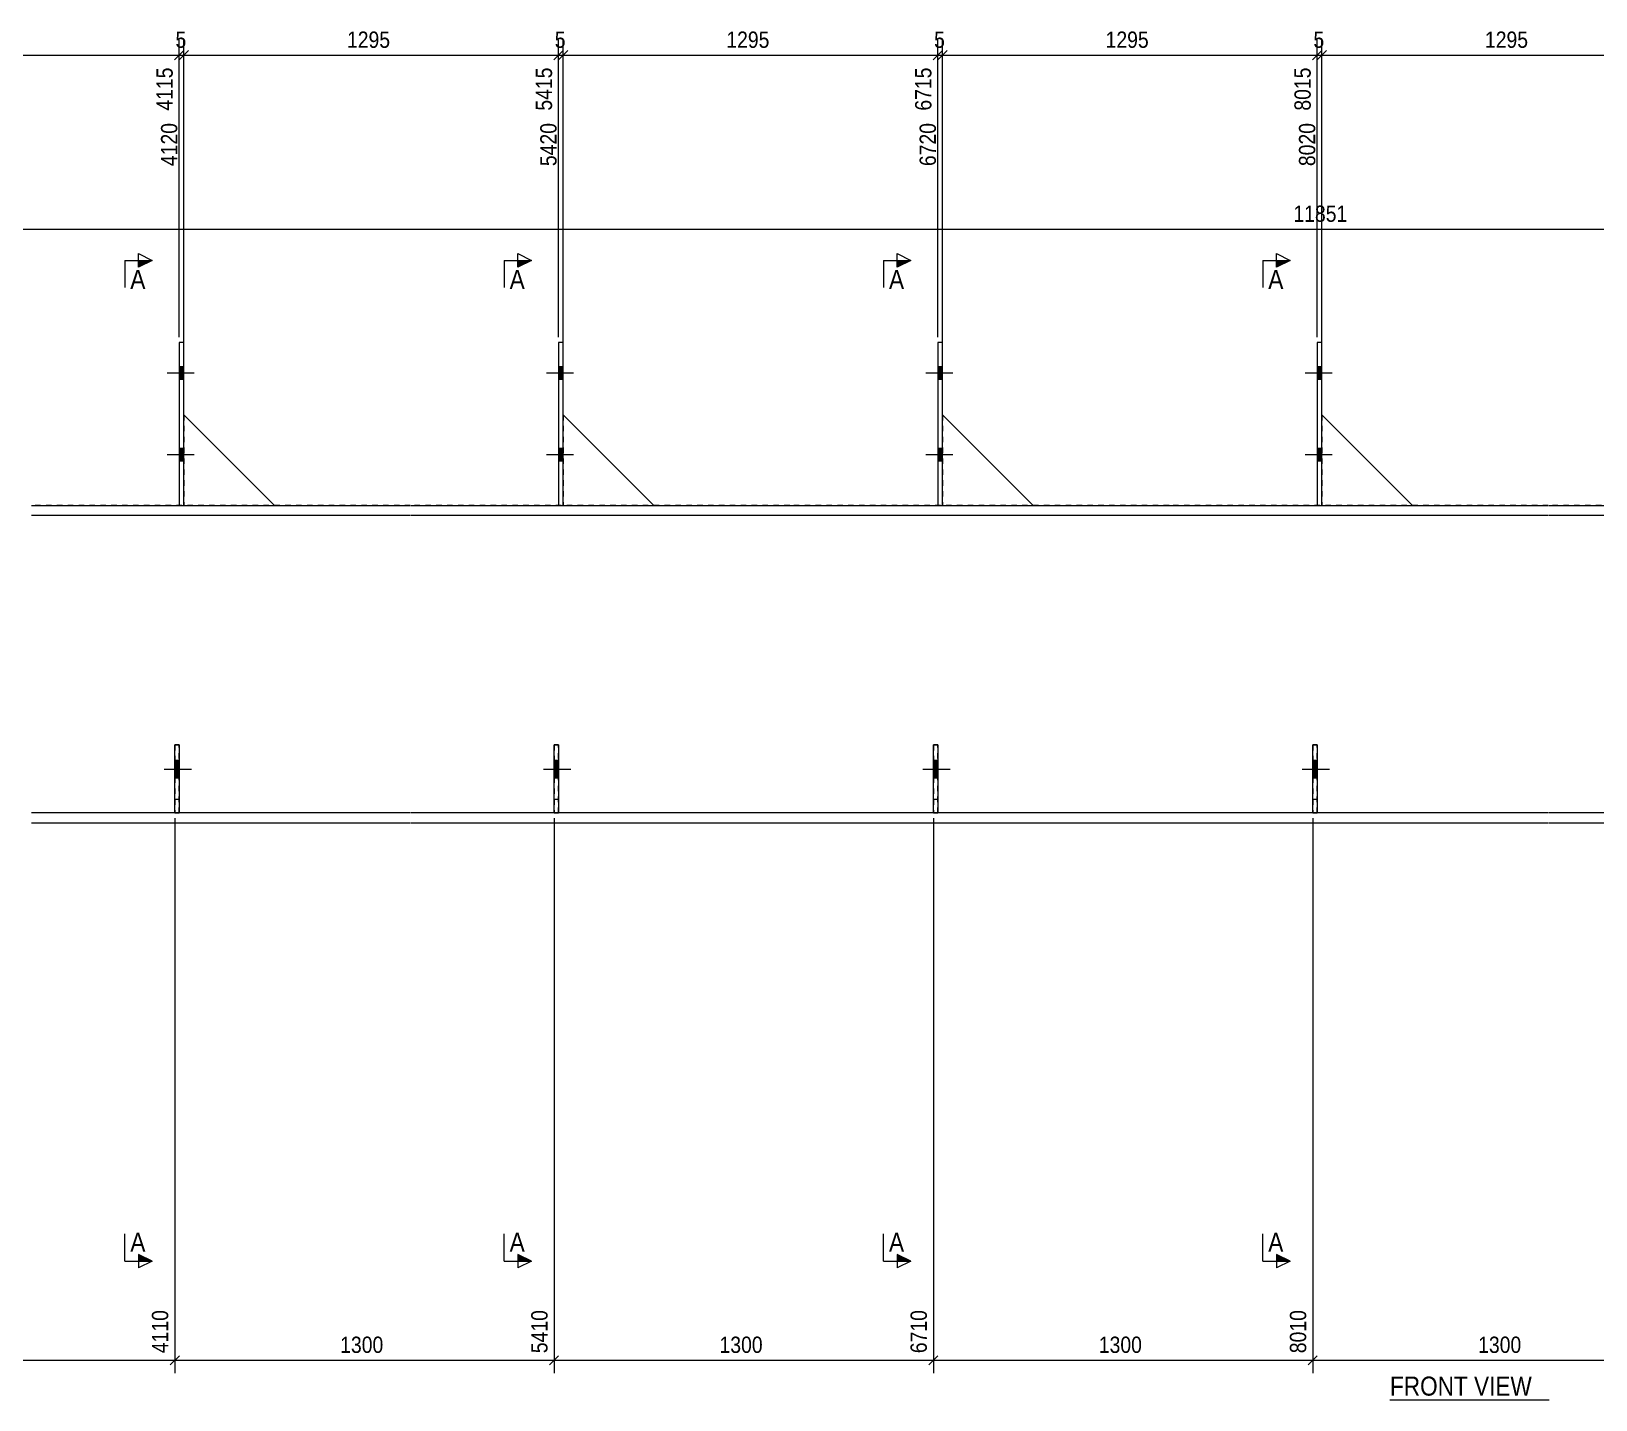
# Model space of a CAD drawing. Header units: millimetres. Extents: x 2 to 1174, y 1 to 825.
# Drawn here: x 330.4 to 618.1, y 269.8 to 521.4 of the extents above; entities that cross this region are included whole.
import ezdxf

# ---------------------------------------------------------------- set-up
doc = ezdxf.new("R2010")
doc.units = ezdxf.units.MM
for name, pattern in [('XKITLINE00', [0]), ('XKITLINE01', [4, 1, -1, 1, -1]), ('XKITLINE02', [4, 2, -2])]:
    doc.linetypes.add(name, pattern=pattern)
for name, color, linetype, lineweight in [('Bolt', 3, 'Continuous', 0), ('Dimensions', 7, 'Continuous', 0), ('OtherObjectType', 7, 'Continuous', 0), ('Part', 2, 'Continuous', 0), ('Section', 6, 'Continuous', 0)]:
    doc.layers.add(name, color=color, linetype=linetype, lineweight=lineweight)
doc.styles.add('ARIAL', font='ARIAL.TTF')

# ---------------------------------------------------------------- blocks, each defined once
blk = doc.blocks.new('*A17')
at = {"layer": 'Part', "color": 2, "linetype": 'XKITLINE00', "lineweight": 0}
blk.add_line((584.4, 434.18), (567.74, 450.85), dxfattribs=at)
at = {"layer": 'Part', "color": 7, "linetype": 'XKITLINE01', "lineweight": 0}
for p, q in [((567.74, 450.85), (567.74, 434.18)), ((567.74, 434.18), (584.4, 434.18))]:
    blk.add_line(p, q, dxfattribs=at)
blk = doc.blocks.new('*A18')
at = {"layer": 'Part', "color": 2, "linetype": 'XKITLINE00', "lineweight": 0}
for p, q in [((567.74, 464.18), (566.9, 464.18)), ((566.9, 464.18), (566.9, 434.18)), ((567.74, 434.18), (567.74, 464.18))]:
    blk.add_line(p, q, dxfattribs=at)
at = {"layer": 'Part', "color": 7, "linetype": 'XKITLINE01', "lineweight": 0}
blk.add_line((566.9, 434.18), (567.74, 434.18), dxfattribs=at)
blk = doc.blocks.new('*A19')
at = {"layer": 'Part', "color": 2, "linetype": 'XKITLINE00', "lineweight": 0}
blk.add_line((514.64, 434.18), (497.97, 450.85), dxfattribs=at)
at = {"layer": 'Part', "color": 7, "linetype": 'XKITLINE01', "lineweight": 0}
for p, q in [((497.97, 450.85), (497.97, 434.18)), ((497.97, 434.18), (514.64, 434.18))]:
    blk.add_line(p, q, dxfattribs=at)
blk = doc.blocks.new('*A20')
at = {"layer": 'Part', "color": 2, "linetype": 'XKITLINE00', "lineweight": 0}
for p, q in [((497.97, 464.18), (497.14, 464.18)), ((497.14, 464.18), (497.14, 434.18)), ((497.97, 434.18), (497.97, 464.18))]:
    blk.add_line(p, q, dxfattribs=at)
at = {"layer": 'Part', "color": 7, "linetype": 'XKITLINE01', "lineweight": 0}
blk.add_line((497.14, 434.18), (497.97, 434.18), dxfattribs=at)
blk = doc.blocks.new('*A21')
at = {"layer": 'Part', "color": 2, "linetype": 'XKITLINE00', "lineweight": 0}
blk.add_line((444.87, 434.18), (428.2, 450.85), dxfattribs=at)
at = {"layer": 'Part', "color": 7, "linetype": 'XKITLINE01', "lineweight": 0}
for p, q in [((428.2, 450.85), (428.2, 434.18)), ((428.2, 434.18), (444.87, 434.18))]:
    blk.add_line(p, q, dxfattribs=at)
blk = doc.blocks.new('*A22')
at = {"layer": 'Part', "color": 2, "linetype": 'XKITLINE00', "lineweight": 0}
for p, q in [((428.2, 464.18), (427.37, 464.18)), ((427.37, 464.18), (427.37, 434.18)), ((428.2, 434.18), (428.2, 464.18))]:
    blk.add_line(p, q, dxfattribs=at)
at = {"layer": 'Part', "color": 7, "linetype": 'XKITLINE01', "lineweight": 0}
blk.add_line((427.37, 434.18), (428.2, 434.18), dxfattribs=at)
blk = doc.blocks.new('*A23')
at = {"layer": 'Part', "color": 2, "linetype": 'XKITLINE00', "lineweight": 0}
blk.add_line((375.1, 434.18), (358.44, 450.85), dxfattribs=at)
at = {"layer": 'Part', "color": 7, "linetype": 'XKITLINE01', "lineweight": 0}
for p, q in [((358.44, 450.85), (358.44, 434.18)), ((358.44, 434.18), (375.1, 434.18))]:
    blk.add_line(p, q, dxfattribs=at)
blk = doc.blocks.new('*A24')
at = {"layer": 'Part', "color": 2, "linetype": 'XKITLINE00', "lineweight": 0}
for p, q in [((358.44, 464.18), (357.6, 464.18)), ((357.6, 464.18), (357.6, 434.18)), ((358.44, 434.18), (358.44, 464.18))]:
    blk.add_line(p, q, dxfattribs=at)
at = {"layer": 'Part', "color": 7, "linetype": 'XKITLINE01', "lineweight": 0}
blk.add_line((357.6, 434.18), (358.44, 434.18), dxfattribs=at)
blk = doc.blocks.new('*A33')
at = {"layer": 'Part', "color": 7, "linetype": 'XKITLINE01', "lineweight": 0}
for p, q in [((566.07, 390.18), (566.07, 377.68)), ((566.9, 390.18), (566.07, 390.18)), ((566.9, 377.68), (566.9, 390.18)), ((566.07, 380.18), (566.9, 380.18)), ((566.07, 377.68), (566.9, 377.68))]:
    blk.add_line(p, q, dxfattribs=at)
blk = doc.blocks.new('*A34')
at = {"layer": 'Part', "color": 7, "linetype": 'XKITLINE01', "lineweight": 0}
for p, q in [((496.3, 390.18), (496.3, 377.68)), ((497.14, 390.18), (496.3, 390.18)), ((497.14, 377.68), (497.14, 390.18)), ((496.3, 380.18), (497.14, 380.18)), ((496.3, 377.68), (497.14, 377.68))]:
    blk.add_line(p, q, dxfattribs=at)
blk = doc.blocks.new('*A35')
at = {"layer": 'Part', "color": 7, "linetype": 'XKITLINE01', "lineweight": 0}
for p, q in [((426.54, 390.18), (426.54, 377.68)), ((427.37, 390.18), (426.54, 390.18)), ((427.37, 377.68), (427.37, 390.18)), ((426.54, 380.18), (427.37, 380.18)), ((426.54, 377.68), (427.37, 377.68))]:
    blk.add_line(p, q, dxfattribs=at)
blk = doc.blocks.new('*A36')
at = {"layer": 'Part', "color": 7, "linetype": 'XKITLINE01', "lineweight": 0}
for p, q in [((356.77, 390.18), (356.77, 377.68)), ((357.6, 390.18), (356.77, 390.18)), ((357.6, 377.68), (357.6, 390.18)), ((356.77, 380.18), (357.6, 380.18)), ((356.77, 377.68), (357.6, 377.68))]:
    blk.add_line(p, q, dxfattribs=at)
blk = doc.blocks.new('*A47')
at = {"layer": 'Part', "color": 2, "linetype": 'XKITLINE00', "lineweight": 0}
for p, q in [((356.77, 377.68), (356.77, 390.18)), ((356.77, 390.18), (357.6, 390.18)), ((357.6, 390.18), (357.6, 377.68))]:
    blk.add_line(p, q, dxfattribs=at)
at = {"layer": 'Part', "color": 7, "linetype": 'XKITLINE01', "lineweight": 0}
for p, q in [((356.77, 380.18), (357.6, 380.18)), ((357.6, 377.68), (356.77, 377.68))]:
    blk.add_line(p, q, dxfattribs=at)
blk = doc.blocks.new('*A48')
at = {"layer": 'Part', "color": 2, "linetype": 'XKITLINE00', "lineweight": 0}
for p, q in [((426.54, 377.68), (426.54, 390.18)), ((426.54, 390.18), (427.37, 390.18)), ((427.37, 390.18), (427.37, 377.68))]:
    blk.add_line(p, q, dxfattribs=at)
at = {"layer": 'Part', "color": 7, "linetype": 'XKITLINE01', "lineweight": 0}
for p, q in [((426.54, 380.18), (427.37, 380.18)), ((427.37, 377.68), (426.54, 377.68))]:
    blk.add_line(p, q, dxfattribs=at)
blk = doc.blocks.new('*A49')
at = {"layer": 'Part', "color": 2, "linetype": 'XKITLINE00', "lineweight": 0}
for p, q in [((496.3, 377.68), (496.3, 390.18)), ((496.3, 390.18), (497.14, 390.18)), ((497.14, 390.18), (497.14, 377.68))]:
    blk.add_line(p, q, dxfattribs=at)
at = {"layer": 'Part', "color": 7, "linetype": 'XKITLINE01', "lineweight": 0}
for p, q in [((496.3, 380.18), (497.14, 380.18)), ((497.14, 377.68), (496.3, 377.68))]:
    blk.add_line(p, q, dxfattribs=at)
blk = doc.blocks.new('*A50')
at = {"layer": 'Part', "color": 2, "linetype": 'XKITLINE00', "lineweight": 0}
for p, q in [((566.07, 377.68), (566.07, 390.18)), ((566.07, 390.18), (566.9, 390.18)), ((566.9, 390.18), (566.9, 377.68))]:
    blk.add_line(p, q, dxfattribs=at)
at = {"layer": 'Part', "color": 7, "linetype": 'XKITLINE01', "lineweight": 0}
for p, q in [((566.07, 380.18), (566.9, 380.18)), ((566.9, 377.68), (566.07, 377.68))]:
    blk.add_line(p, q, dxfattribs=at)
blk = doc.blocks.new('*A62')
at = {"layer": 'Bolt'}
for points in [[(566.9, 459.68), (567.74, 459.68), (567.74, 457.35), (566.9, 457.35)], [(566.9, 459.68), (567.74, 459.68), (567.74, 457.35), (566.9, 457.35)], [(566.9, 444.68), (567.74, 444.68), (567.74, 442.35), (566.9, 442.35)], [(566.9, 444.68), (567.74, 444.68), (567.74, 442.35), (566.9, 442.35)]]:
    blk.add_hatch(color=3, dxfattribs=at).paths.add_polyline_path(points, flags=17)
at = {"layer": 'Bolt', "color": 3, "linetype": 'XKITLINE00', "lineweight": 0}
for p, q in [((569.67, 458.52), (564.67, 458.52)), ((569.67, 458.52), (564.67, 458.52)), ((567.74, 459.68), (566.9, 459.68)), ((567.74, 459.68), (566.9, 459.68)), ((567.74, 457.35), (566.9, 457.35)), ((567.74, 457.35), (566.9, 457.35)), ((569.67, 443.52), (564.67, 443.52)), ((569.67, 443.52), (564.67, 443.52)), ((567.74, 444.68), (566.9, 444.68)), ((567.74, 444.68), (566.9, 444.68)), ((567.74, 442.35), (566.9, 442.35)), ((567.74, 442.35), (566.9, 442.35))]:
    blk.add_line(p, q, dxfattribs=at)
blk = doc.blocks.new('*A63')
at = {"layer": 'Bolt'}
for points in [[(497.14, 459.68), (497.97, 459.68), (497.97, 457.35), (497.14, 457.35)], [(497.14, 459.68), (497.97, 459.68), (497.97, 457.35), (497.14, 457.35)], [(497.14, 444.68), (497.97, 444.68), (497.97, 442.35), (497.14, 442.35)], [(497.14, 444.68), (497.97, 444.68), (497.97, 442.35), (497.14, 442.35)]]:
    blk.add_hatch(color=3, dxfattribs=at).paths.add_polyline_path(points, flags=17)
at = {"layer": 'Bolt', "color": 3, "linetype": 'XKITLINE00', "lineweight": 0}
for p, q in [((499.9, 458.52), (494.9, 458.52)), ((499.9, 458.52), (494.9, 458.52)), ((497.97, 459.68), (497.14, 459.68)), ((497.97, 459.68), (497.14, 459.68)), ((497.97, 457.35), (497.14, 457.35)), ((497.97, 457.35), (497.14, 457.35)), ((499.9, 443.52), (494.9, 443.52)), ((499.9, 443.52), (494.9, 443.52)), ((497.97, 444.68), (497.14, 444.68)), ((497.97, 444.68), (497.14, 444.68)), ((497.97, 442.35), (497.14, 442.35)), ((497.97, 442.35), (497.14, 442.35))]:
    blk.add_line(p, q, dxfattribs=at)
blk = doc.blocks.new('*A64')
at = {"layer": 'Bolt'}
for points in [[(427.37, 459.68), (428.2, 459.68), (428.2, 457.35), (427.37, 457.35)], [(427.37, 459.68), (428.2, 459.68), (428.2, 457.35), (427.37, 457.35)], [(427.37, 444.68), (428.2, 444.68), (428.2, 442.35), (427.37, 442.35)], [(427.37, 444.68), (428.2, 444.68), (428.2, 442.35), (427.37, 442.35)]]:
    blk.add_hatch(color=3, dxfattribs=at).paths.add_polyline_path(points, flags=17)
at = {"layer": 'Bolt', "color": 3, "linetype": 'XKITLINE00', "lineweight": 0}
for p, q in [((430.14, 458.52), (425.14, 458.52)), ((430.14, 458.52), (425.14, 458.52)), ((428.2, 459.68), (427.37, 459.68)), ((428.2, 459.68), (427.37, 459.68)), ((428.2, 457.35), (427.37, 457.35)), ((428.2, 457.35), (427.37, 457.35)), ((430.14, 443.52), (425.14, 443.52)), ((430.14, 443.52), (425.14, 443.52)), ((428.2, 444.68), (427.37, 444.68)), ((428.2, 444.68), (427.37, 444.68)), ((428.2, 442.35), (427.37, 442.35)), ((428.2, 442.35), (427.37, 442.35))]:
    blk.add_line(p, q, dxfattribs=at)
blk = doc.blocks.new('*A65')
at = {"layer": 'Bolt'}
for points in [[(357.6, 459.68), (358.44, 459.68), (358.44, 457.35), (357.6, 457.35)], [(357.6, 459.68), (358.44, 459.68), (358.44, 457.35), (357.6, 457.35)], [(357.6, 444.68), (358.44, 444.68), (358.44, 442.35), (357.6, 442.35)], [(357.6, 444.68), (358.44, 444.68), (358.44, 442.35), (357.6, 442.35)]]:
    blk.add_hatch(color=3, dxfattribs=at).paths.add_polyline_path(points, flags=17)
at = {"layer": 'Bolt', "color": 3, "linetype": 'XKITLINE00', "lineweight": 0}
for p, q in [((360.37, 458.52), (355.37, 458.52)), ((360.37, 458.52), (355.37, 458.52)), ((358.44, 459.68), (357.6, 459.68)), ((358.44, 459.68), (357.6, 459.68)), ((358.44, 457.35), (357.6, 457.35)), ((358.44, 457.35), (357.6, 457.35)), ((360.37, 443.52), (355.37, 443.52)), ((360.37, 443.52), (355.37, 443.52)), ((358.44, 444.68), (357.6, 444.68)), ((358.44, 444.68), (357.6, 444.68)), ((358.44, 442.35), (357.6, 442.35)), ((358.44, 442.35), (357.6, 442.35))]:
    blk.add_line(p, q, dxfattribs=at)
blk = doc.blocks.new('*A71')
at = {"layer": 'Bolt', "color": 3, "linetype": 'XKITLINE02', "lineweight": 0}
for p, q in [((569.15, 385.68), (564.15, 385.68)), ((566.9, 387.32), (566.07, 387.32)), ((566.9, 384.05), (566.07, 384.05))]:
    blk.add_line(p, q, dxfattribs=at)
blk = doc.blocks.new('*A72')
at = {"layer": 'Bolt', "color": 3, "linetype": 'XKITLINE02', "lineweight": 0}
for p, q in [((499.39, 385.68), (494.39, 385.68)), ((497.14, 387.32), (496.3, 387.32)), ((497.14, 384.05), (496.3, 384.05))]:
    blk.add_line(p, q, dxfattribs=at)
blk = doc.blocks.new('*A73')
at = {"layer": 'Bolt', "color": 3, "linetype": 'XKITLINE02', "lineweight": 0}
for p, q in [((429.62, 385.68), (424.62, 385.68)), ((427.37, 387.32), (426.54, 387.32)), ((427.37, 384.05), (426.54, 384.05))]:
    blk.add_line(p, q, dxfattribs=at)
blk = doc.blocks.new('*A74')
at = {"layer": 'Bolt', "color": 3, "linetype": 'XKITLINE02', "lineweight": 0}
for p, q in [((359.85, 385.68), (354.85, 385.68)), ((357.6, 387.32), (356.77, 387.32)), ((357.6, 384.05), (356.77, 384.05))]:
    blk.add_line(p, q, dxfattribs=at)
blk = doc.blocks.new('*A81')
at = {"layer": 'Bolt'}
blk.add_hatch(color=3, dxfattribs=at).paths.add_polyline_path([(357.6, 384.05), (356.77, 384.05), (356.77, 387.32), (357.6, 387.32)], flags=17)
at = {"layer": 'Bolt', "color": 3, "linetype": 'XKITLINE00', "lineweight": 0}
for p, q in [((359.85, 385.68), (354.85, 385.68)), ((357.6, 387.32), (356.77, 387.32)), ((357.6, 384.05), (356.77, 384.05))]:
    blk.add_line(p, q, dxfattribs=at)
blk = doc.blocks.new('*A82')
at = {"layer": 'Bolt'}
blk.add_hatch(color=3, dxfattribs=at).paths.add_polyline_path([(427.37, 384.05), (426.54, 384.05), (426.54, 387.32), (427.37, 387.32)], flags=17)
at = {"layer": 'Bolt', "color": 3, "linetype": 'XKITLINE00', "lineweight": 0}
for p, q in [((429.62, 385.68), (424.62, 385.68)), ((427.37, 387.32), (426.54, 387.32)), ((427.37, 384.05), (426.54, 384.05))]:
    blk.add_line(p, q, dxfattribs=at)
blk = doc.blocks.new('*A83')
at = {"layer": 'Bolt'}
blk.add_hatch(color=3, dxfattribs=at).paths.add_polyline_path([(497.14, 384.05), (496.3, 384.05), (496.3, 387.32), (497.14, 387.32)], flags=17)
at = {"layer": 'Bolt', "color": 3, "linetype": 'XKITLINE00', "lineweight": 0}
for p, q in [((499.39, 385.68), (494.39, 385.68)), ((497.14, 387.32), (496.3, 387.32)), ((497.14, 384.05), (496.3, 384.05))]:
    blk.add_line(p, q, dxfattribs=at)
blk = doc.blocks.new('*A84')
at = {"layer": 'Bolt'}
blk.add_hatch(color=3, dxfattribs=at).paths.add_polyline_path([(566.9, 384.05), (566.07, 384.05), (566.07, 387.32), (566.9, 387.32)], flags=17)
at = {"layer": 'Bolt', "color": 3, "linetype": 'XKITLINE00', "lineweight": 0}
for p, q in [((569.15, 385.68), (564.15, 385.68)), ((566.9, 387.32), (566.07, 387.32)), ((566.9, 384.05), (566.07, 384.05))]:
    blk.add_line(p, q, dxfattribs=at)
blk = doc.blocks.new('*A91')
at = {"layer": 'Part', "color": 2, "linetype": 'XKITLINE00', "lineweight": 0}
for p, q in [((330.44, 434.18), (400.1, 434.18)), ((400.1, 432.35), (330.44, 432.35)), ((400.2, 434.18), (469.87, 434.18)), ((469.87, 432.35), (400.2, 432.35)), ((469.97, 434.18), (539.64, 434.18)), ((539.64, 432.35), (469.97, 432.35)), ((539.74, 434.18), (609.4, 434.18)), ((609.4, 432.35), (539.74, 432.35)), ((609.5, 434.18), (679.17, 434.18)), ((679.17, 432.35), (609.5, 432.35)), ((400.1, 377.68), (330.44, 377.68)), ((469.87, 377.68), (400.2, 377.68)), ((539.64, 377.68), (469.97, 377.68)), ((609.4, 377.68), (539.74, 377.68)), ((679.17, 377.68), (609.5, 377.68)), ((330.44, 375.85), (400.1, 375.85)), ((400.2, 375.85), (469.87, 375.85)), ((469.97, 375.85), (539.64, 375.85)), ((539.74, 375.85), (609.4, 375.85)), ((609.5, 375.85), (679.17, 375.85))]:
    blk.add_line(p, q, dxfattribs=at)
at = {"layer": 'Part', "color": 7, "linetype": 'XKITLINE01', "lineweight": 0}
for p, q in [((400.1, 434.18), (330.44, 434.18)), ((469.87, 434.18), (400.2, 434.18)), ((539.64, 434.18), (469.97, 434.18)), ((609.4, 434.18), (539.74, 434.18)), ((679.17, 434.18), (609.5, 434.18))]:
    blk.add_line(p, q, dxfattribs=at)
blk = doc.blocks.new('*A235')
at = {"layer": 'OtherObjectType', "color": 7, "linetype": 'XKITLINE00', "lineweight": 0}
blk.add_line((580.28, 269.77), (609.58, 269.77), dxfattribs=at)
at = {"layer": 'OtherObjectType', "color": 7, "style": 'ARIAL', "width": 0.85}
blk.add_text('FRONT VIEW', height=3.5, dxfattribs=at).set_placement((580.28, 270.52))
blk = doc.blocks.new('*A242')
at = {"layer": 'Dimensions', "color": 7, "linetype": 'XKITLINE00', "lineweight": 0}
blk.add_line((112.45, 485.02), (1023.72, 485.02), dxfattribs=at)
at = {"layer": 'Dimensions', "color": 3, "style": 'ARIAL', "width": 0.85}
blk.add_text('11851', height=3, dxfattribs=at).set_placement((562.52, 486.37))
blk = doc.blocks.new('*A252')
at = {"layer": 'Section'}
for points in [[(489.64, 479.29), (492.14, 479.29), (489.64, 478.04)], [(489.64, 296.49), (492.14, 295.24), (489.64, 295.24)]]:
    blk.add_hatch(color=3, dxfattribs=at).paths.add_polyline_path(points, flags=17)
at = {"layer": 'Section', "color": 3, "linetype": 'XKITLINE00', "lineweight": 0}
for p, q in [((489.64, 478.04), (489.64, 480.54)), ((489.64, 480.54), (492.14, 479.29)), ((492.14, 479.29), (489.64, 478.04)), ((492.14, 295.24), (489.64, 296.49)), ((489.64, 296.49), (489.64, 293.99)), ((492.14, 295.24), (489.64, 293.99))]:
    blk.add_line(p, q, dxfattribs=at)
at = {"layer": 'Section', "color": 1, "linetype": 'XKITLINE00', "lineweight": 0}
for p, q in [((487.14, 479.29), (487.14, 474.29)), ((487.14, 479.29), (492.14, 479.29)), ((487.14, 295.24), (487.14, 300.24)), ((487.14, 295.24), (492.14, 295.24))]:
    blk.add_line(p, q, dxfattribs=at)
at = {"layer": 'Section', "color": 7, "style": 'ARIAL', "width": 0.85}
for p in [(488.14, 474.04), (488.14, 296.99)]:
    blk.add_text('A', height=3.5, dxfattribs=at).set_placement(p)
blk = doc.blocks.new('*A256')
at = {"layer": 'Section'}
for points in [[(559.4, 479.29), (561.9, 479.29), (559.4, 478.04)], [(559.4, 296.49), (561.9, 295.24), (559.4, 295.24)]]:
    blk.add_hatch(color=3, dxfattribs=at).paths.add_polyline_path(points, flags=17)
at = {"layer": 'Section', "color": 3, "linetype": 'XKITLINE00', "lineweight": 0}
for p, q in [((559.4, 478.04), (559.4, 480.54)), ((559.4, 480.54), (561.9, 479.29)), ((561.9, 479.29), (559.4, 478.04)), ((561.9, 295.24), (559.4, 296.49)), ((559.4, 296.49), (559.4, 293.99)), ((561.9, 295.24), (559.4, 293.99))]:
    blk.add_line(p, q, dxfattribs=at)
at = {"layer": 'Section', "color": 1, "linetype": 'XKITLINE00', "lineweight": 0}
for p, q in [((556.9, 479.29), (556.9, 474.29)), ((556.9, 479.29), (561.9, 479.29)), ((556.9, 295.24), (556.9, 300.24)), ((556.9, 295.24), (561.9, 295.24))]:
    blk.add_line(p, q, dxfattribs=at)
at = {"layer": 'Section', "color": 7, "style": 'ARIAL', "width": 0.85}
for p in [(557.9, 474.04), (557.9, 296.99)]:
    blk.add_text('A', height=3.5, dxfattribs=at).set_placement(p)
blk = doc.blocks.new('*A258')
at = {"layer": 'Section'}
for points in [[(350.1, 479.29), (352.6, 479.29), (350.1, 478.04)], [(350.1, 296.49), (352.6, 295.24), (350.1, 295.24)]]:
    blk.add_hatch(color=3, dxfattribs=at).paths.add_polyline_path(points, flags=17)
at = {"layer": 'Section', "color": 3, "linetype": 'XKITLINE00', "lineweight": 0}
for p, q in [((350.1, 478.04), (350.1, 480.54)), ((350.1, 480.54), (352.6, 479.29)), ((352.6, 479.29), (350.1, 478.04)), ((352.6, 295.24), (350.1, 296.49)), ((350.1, 296.49), (350.1, 293.99)), ((352.6, 295.24), (350.1, 293.99))]:
    blk.add_line(p, q, dxfattribs=at)
at = {"layer": 'Section', "color": 1, "linetype": 'XKITLINE00', "lineweight": 0}
for p, q in [((347.6, 479.29), (347.6, 474.29)), ((347.6, 479.29), (352.6, 479.29)), ((347.6, 295.24), (347.6, 300.24)), ((347.6, 295.24), (352.6, 295.24))]:
    blk.add_line(p, q, dxfattribs=at)
at = {"layer": 'Section', "color": 7, "style": 'ARIAL', "width": 0.85}
for p in [(348.6, 474.04), (348.6, 296.99)]:
    blk.add_text('A', height=3.5, dxfattribs=at).set_placement(p)
blk = doc.blocks.new('*A259')
at = {"layer": 'Section'}
for points in [[(419.87, 479.29), (422.37, 479.29), (419.87, 478.04)], [(419.87, 296.49), (422.37, 295.24), (419.87, 295.24)]]:
    blk.add_hatch(color=3, dxfattribs=at).paths.add_polyline_path(points, flags=17)
at = {"layer": 'Section', "color": 3, "linetype": 'XKITLINE00', "lineweight": 0}
for p, q in [((419.87, 478.04), (419.87, 480.54)), ((419.87, 480.54), (422.37, 479.29)), ((422.37, 479.29), (419.87, 478.04)), ((422.37, 295.24), (419.87, 296.49)), ((419.87, 296.49), (419.87, 293.99)), ((422.37, 295.24), (419.87, 293.99))]:
    blk.add_line(p, q, dxfattribs=at)
at = {"layer": 'Section', "color": 1, "linetype": 'XKITLINE00', "lineweight": 0}
for p, q in [((417.37, 479.29), (417.37, 474.29)), ((417.37, 479.29), (422.37, 479.29)), ((417.37, 295.24), (417.37, 300.24)), ((417.37, 295.24), (422.37, 295.24))]:
    blk.add_line(p, q, dxfattribs=at)
at = {"layer": 'Section', "color": 7, "style": 'ARIAL', "width": 0.85}
for p in [(418.37, 474.04), (418.37, 296.99)]:
    blk.add_text('A', height=3.5, dxfattribs=at).set_placement(p)
blk = doc.blocks.new('*A266')
at = {"layer": 'Dimensions', "color": 7, "linetype": 'XKITLINE00', "lineweight": 0}
for p, q in [((288.67, 451.85), (288.67, 519.87)), ((357.6, 465.18), (357.6, 519.87)), ((289.52, 517.86), (287.82, 516.17)), ((288.67, 517.02), (357.6, 517.02)), ((358.45, 517.86), (356.75, 516.17))]:
    blk.add_line(p, q, dxfattribs=at)
at = {"layer": 'Dimensions', "color": 3}
for p in [(288.67, 517.02), (357.6, 517.02)]:
    blk.add_point(p, dxfattribs=at)
at = {"layer": 'Dimensions', "color": 3, "style": 'ARIAL', "width": 0.85}
blk.add_text('1295', height=3, dxfattribs=at).set_placement((318.68, 518.37))
blk.add_text('4115', height=3, rotation=90.0002, dxfattribs=at).set_placement((356.4, 506.82))
blk = doc.blocks.new('*A267')
at = {"layer": 'Dimensions', "color": 7, "linetype": 'XKITLINE00', "lineweight": 0}
for p, q in [((357.6, 465.18), (357.6, 519.87)), ((358.44, 451.85), (358.44, 519.87)), ((358.45, 517.86), (356.75, 516.17)), ((359.28, 517.86), (357.59, 516.17)), ((357.6, 517.02), (358.44, 517.02))]:
    blk.add_line(p, q, dxfattribs=at)
at = {"layer": 'Dimensions', "color": 3}
for p in [(357.6, 517.02), (358.44, 517.02)]:
    blk.add_point(p, dxfattribs=at)
at = {"layer": 'Dimensions', "color": 3, "style": 'ARIAL', "width": 0.85}
blk.add_text('5', height=3, dxfattribs=at).set_placement((356.91, 518.37))
blk.add_text('4120', height=3, rotation=90.0002, dxfattribs=at).set_placement((357.24, 496.62))
blk = doc.blocks.new('*A268')
at = {"layer": 'Dimensions', "color": 7, "linetype": 'XKITLINE00', "lineweight": 0}
for p, q in [((358.44, 451.85), (358.44, 519.87)), ((427.37, 465.18), (427.37, 519.87)), ((359.28, 517.86), (357.59, 516.17)), ((358.44, 517.02), (427.37, 517.02)), ((428.22, 517.86), (426.52, 516.17))]:
    blk.add_line(p, q, dxfattribs=at)
at = {"layer": 'Dimensions', "color": 3}
for p in [(358.44, 517.02), (427.37, 517.02)]:
    blk.add_point(p, dxfattribs=at)
at = {"layer": 'Dimensions', "color": 3, "style": 'ARIAL', "width": 0.85}
blk.add_text('1295', height=3, dxfattribs=at).set_placement((388.45, 518.37))
blk.add_text('5415', height=3, rotation=90.0002, dxfattribs=at).set_placement((426.17, 506.82))
blk = doc.blocks.new('*A269')
at = {"layer": 'Dimensions', "color": 7, "linetype": 'XKITLINE00', "lineweight": 0}
for p, q in [((427.37, 465.18), (427.37, 519.87)), ((428.2, 451.85), (428.2, 519.87)), ((428.22, 517.86), (426.52, 516.17)), ((429.05, 517.86), (427.35, 516.17)), ((427.37, 517.02), (428.2, 517.02))]:
    blk.add_line(p, q, dxfattribs=at)
at = {"layer": 'Dimensions', "color": 3}
for p in [(427.37, 517.02), (428.2, 517.02)]:
    blk.add_point(p, dxfattribs=at)
at = {"layer": 'Dimensions', "color": 3, "style": 'ARIAL', "width": 0.85}
blk.add_text('5', height=3, dxfattribs=at).set_placement((426.67, 518.37))
blk.add_text('5420', height=3, rotation=90.0002, dxfattribs=at).set_placement((427, 496.62))
blk = doc.blocks.new('*A270')
at = {"layer": 'Dimensions', "color": 7, "linetype": 'XKITLINE00', "lineweight": 0}
for p, q in [((428.2, 451.85), (428.2, 519.87)), ((497.14, 465.18), (497.14, 519.87)), ((429.05, 517.86), (427.35, 516.17)), ((428.2, 517.02), (497.14, 517.02)), ((497.98, 517.86), (496.29, 516.17))]:
    blk.add_line(p, q, dxfattribs=at)
at = {"layer": 'Dimensions', "color": 3}
for p in [(428.2, 517.02), (497.14, 517.02)]:
    blk.add_point(p, dxfattribs=at)
at = {"layer": 'Dimensions', "color": 3, "style": 'ARIAL', "width": 0.85}
blk.add_text('1295', height=3, dxfattribs=at).set_placement((458.22, 518.37))
blk.add_text('6715', height=3, rotation=90.0002, dxfattribs=at).set_placement((495.94, 506.82))
blk = doc.blocks.new('*A271')
at = {"layer": 'Dimensions', "color": 7, "linetype": 'XKITLINE00', "lineweight": 0}
for p, q in [((497.14, 465.18), (497.14, 519.87)), ((497.97, 451.85), (497.97, 519.87)), ((497.98, 517.86), (496.29, 516.17)), ((498.82, 517.86), (497.12, 516.17)), ((497.14, 517.02), (497.97, 517.02))]:
    blk.add_line(p, q, dxfattribs=at)
at = {"layer": 'Dimensions', "color": 3}
for p in [(497.14, 517.02), (497.97, 517.02)]:
    blk.add_point(p, dxfattribs=at)
at = {"layer": 'Dimensions', "color": 3, "style": 'ARIAL', "width": 0.85}
blk.add_text('5', height=3, dxfattribs=at).set_placement((496.44, 518.37))
blk.add_text('6720', height=3, rotation=90.0002, dxfattribs=at).set_placement((496.77, 496.62))
blk = doc.blocks.new('*A272')
at = {"layer": 'Dimensions', "color": 7, "linetype": 'XKITLINE00', "lineweight": 0}
for p, q in [((497.97, 451.85), (497.97, 519.87)), ((566.9, 465.18), (566.9, 519.87)), ((498.82, 517.86), (497.12, 516.17)), ((497.97, 517.02), (566.9, 517.02)), ((567.75, 517.86), (566.05, 516.17))]:
    blk.add_line(p, q, dxfattribs=at)
at = {"layer": 'Dimensions', "color": 3}
for p in [(497.97, 517.02), (566.9, 517.02)]:
    blk.add_point(p, dxfattribs=at)
at = {"layer": 'Dimensions', "color": 3, "style": 'ARIAL', "width": 0.85}
blk.add_text('1295', height=3, dxfattribs=at).set_placement((527.98, 518.37))
blk.add_text('8015', height=3, rotation=90.0002, dxfattribs=at).set_placement((565.7, 506.82))
blk = doc.blocks.new('*A273')
at = {"layer": 'Dimensions', "color": 7, "linetype": 'XKITLINE00', "lineweight": 0}
for p, q in [((566.9, 465.18), (566.9, 519.87)), ((567.74, 451.85), (567.74, 519.87)), ((567.75, 517.86), (566.05, 516.17)), ((568.58, 517.86), (566.89, 516.17)), ((566.9, 517.02), (567.74, 517.02))]:
    blk.add_line(p, q, dxfattribs=at)
at = {"layer": 'Dimensions', "color": 3}
for p in [(566.9, 517.02), (567.74, 517.02)]:
    blk.add_point(p, dxfattribs=at)
at = {"layer": 'Dimensions', "color": 3, "style": 'ARIAL', "width": 0.85}
blk.add_text('5', height=3, dxfattribs=at).set_placement((566.21, 518.37))
blk.add_text('8020', height=3, rotation=90.0002, dxfattribs=at).set_placement((566.54, 496.62))
blk = doc.blocks.new('*A274')
at = {"layer": 'Dimensions', "color": 7, "linetype": 'XKITLINE00', "lineweight": 0}
for p, q in [((567.74, 451.85), (567.74, 519.87)), ((636.67, 465.18), (636.67, 519.87)), ((568.58, 517.86), (566.89, 516.17)), ((567.74, 517.02), (636.67, 517.02)), ((637.52, 517.86), (635.82, 516.17))]:
    blk.add_line(p, q, dxfattribs=at)
at = {"layer": 'Dimensions', "color": 3}
for p in [(567.74, 517.02), (636.67, 517.02)]:
    blk.add_point(p, dxfattribs=at)
at = {"layer": 'Dimensions', "color": 3, "style": 'ARIAL', "width": 0.85}
blk.add_text('1295', height=3, dxfattribs=at).set_placement((597.75, 518.37))
blk.add_text('9315', height=3, rotation=90.0002, dxfattribs=at).set_placement((635.47, 506.82))
blk = doc.blocks.new('*A279')
at = {"layer": 'Dimensions', "color": 7, "linetype": 'XKITLINE00', "lineweight": 0}
for p, q in [((287, 376.68), (287, 274.62)), ((356.77, 376.68), (356.77, 274.62)), ((287.85, 277.86), (286.15, 276.17)), ((287, 277.02), (356.77, 277.02)), ((357.62, 277.86), (355.92, 276.17))]:
    blk.add_line(p, q, dxfattribs=at)
at = {"layer": 'Dimensions', "color": 3}
for p in [(287, 277.02), (356.77, 277.02)]:
    blk.add_point(p, dxfattribs=at)
at = {"layer": 'Dimensions', "color": 3, "style": 'ARIAL', "width": 0.85}
blk.add_text('4110', height=3, rotation=90.0002, dxfattribs=at).set_placement((355.57, 278.32))
blk.add_text('1300', height=3, dxfattribs=at).set_placement((317.43, 278.37))
blk = doc.blocks.new('*A280')
at = {"layer": 'Dimensions', "color": 7, "linetype": 'XKITLINE00', "lineweight": 0}
for p, q in [((356.77, 376.68), (356.77, 274.62)), ((426.54, 376.68), (426.54, 274.62)), ((357.62, 277.86), (355.92, 276.17)), ((356.77, 277.02), (426.54, 277.02)), ((427.38, 277.86), (425.69, 276.17))]:
    blk.add_line(p, q, dxfattribs=at)
at = {"layer": 'Dimensions', "color": 3}
for p in [(356.77, 277.02), (426.54, 277.02)]:
    blk.add_point(p, dxfattribs=at)
at = {"layer": 'Dimensions', "color": 3, "style": 'ARIAL', "width": 0.85}
blk.add_text('5410', height=3, rotation=90.0002, dxfattribs=at).set_placement((425.34, 278.32))
blk.add_text('1300', height=3, dxfattribs=at).set_placement((387.2, 278.37))
blk = doc.blocks.new('*A281')
at = {"layer": 'Dimensions', "color": 7, "linetype": 'XKITLINE00', "lineweight": 0}
for p, q in [((426.54, 376.68), (426.54, 274.62)), ((496.3, 376.68), (496.3, 274.62)), ((427.38, 277.86), (425.69, 276.17)), ((426.54, 277.02), (496.3, 277.02)), ((497.15, 277.86), (495.45, 276.17))]:
    blk.add_line(p, q, dxfattribs=at)
at = {"layer": 'Dimensions', "color": 3}
for p in [(426.54, 277.02), (496.3, 277.02)]:
    blk.add_point(p, dxfattribs=at)
at = {"layer": 'Dimensions', "color": 3, "style": 'ARIAL', "width": 0.85}
blk.add_text('6710', height=3, rotation=90.0002, dxfattribs=at).set_placement((495.1, 278.32))
blk.add_text('1300', height=3, dxfattribs=at).set_placement((456.97, 278.37))
blk = doc.blocks.new('*A282')
at = {"layer": 'Dimensions', "color": 7, "linetype": 'XKITLINE00', "lineweight": 0}
for p, q in [((496.3, 376.68), (496.3, 274.62)), ((566.07, 376.68), (566.07, 274.62)), ((497.15, 277.86), (495.45, 276.17)), ((496.3, 277.02), (566.07, 277.02)), ((566.92, 277.86), (565.22, 276.17))]:
    blk.add_line(p, q, dxfattribs=at)
at = {"layer": 'Dimensions', "color": 3}
for p in [(496.3, 277.02), (566.07, 277.02)]:
    blk.add_point(p, dxfattribs=at)
at = {"layer": 'Dimensions', "color": 3, "style": 'ARIAL', "width": 0.85}
blk.add_text('8010', height=3, rotation=90.0002, dxfattribs=at).set_placement((564.87, 278.32))
blk.add_text('1300', height=3, dxfattribs=at).set_placement((526.73, 278.37))
blk = doc.blocks.new('*A283')
at = {"layer": 'Dimensions', "color": 7, "linetype": 'XKITLINE00', "lineweight": 0}
for p, q in [((566.07, 376.68), (566.07, 274.62)), ((635.84, 376.68), (635.84, 274.62)), ((566.92, 277.86), (565.22, 276.17)), ((566.07, 277.02), (635.84, 277.02)), ((636.68, 277.86), (634.99, 276.17))]:
    blk.add_line(p, q, dxfattribs=at)
at = {"layer": 'Dimensions', "color": 3}
for p in [(566.07, 277.02), (635.84, 277.02)]:
    blk.add_point(p, dxfattribs=at)
at = {"layer": 'Dimensions', "color": 3, "style": 'ARIAL', "width": 0.85}
blk.add_text('9310', height=3, rotation=90.0002, dxfattribs=at).set_placement((634.64, 278.32))
blk.add_text('1300', height=3, dxfattribs=at).set_placement((596.5, 278.37))

msp = doc.modelspace()

# ---------------------------------------------------------------- block references
at = {"lineweight": 0}
for name in ['*A266', '*A267', '*A268', '*A269', '*A270', '*A271', '*A272', '*A273', '*A274', '*A242', '*A258', '*A259', '*A252', '*A256', '*A24', '*A22', '*A20', '*A18', '*A65', '*A64', '*A63', '*A62', '*A23', '*A21', '*A19', '*A17', '*A36', '*A47', '*A35', '*A48', '*A34', '*A49', '*A33', '*A50', '*A74', '*A81', '*A73', '*A82', '*A72', '*A83', '*A71', '*A84', '*A279', '*A280', '*A281', '*A282', '*A283', '*A235']:
    msp.add_blockref(name, (0, 0), dxfattribs=at)
at = {"layer": 'Part', "lineweight": 0}
msp.add_blockref('*A91', (0, 0), dxfattribs=at)

doc.saveas('drawing.dxf')
